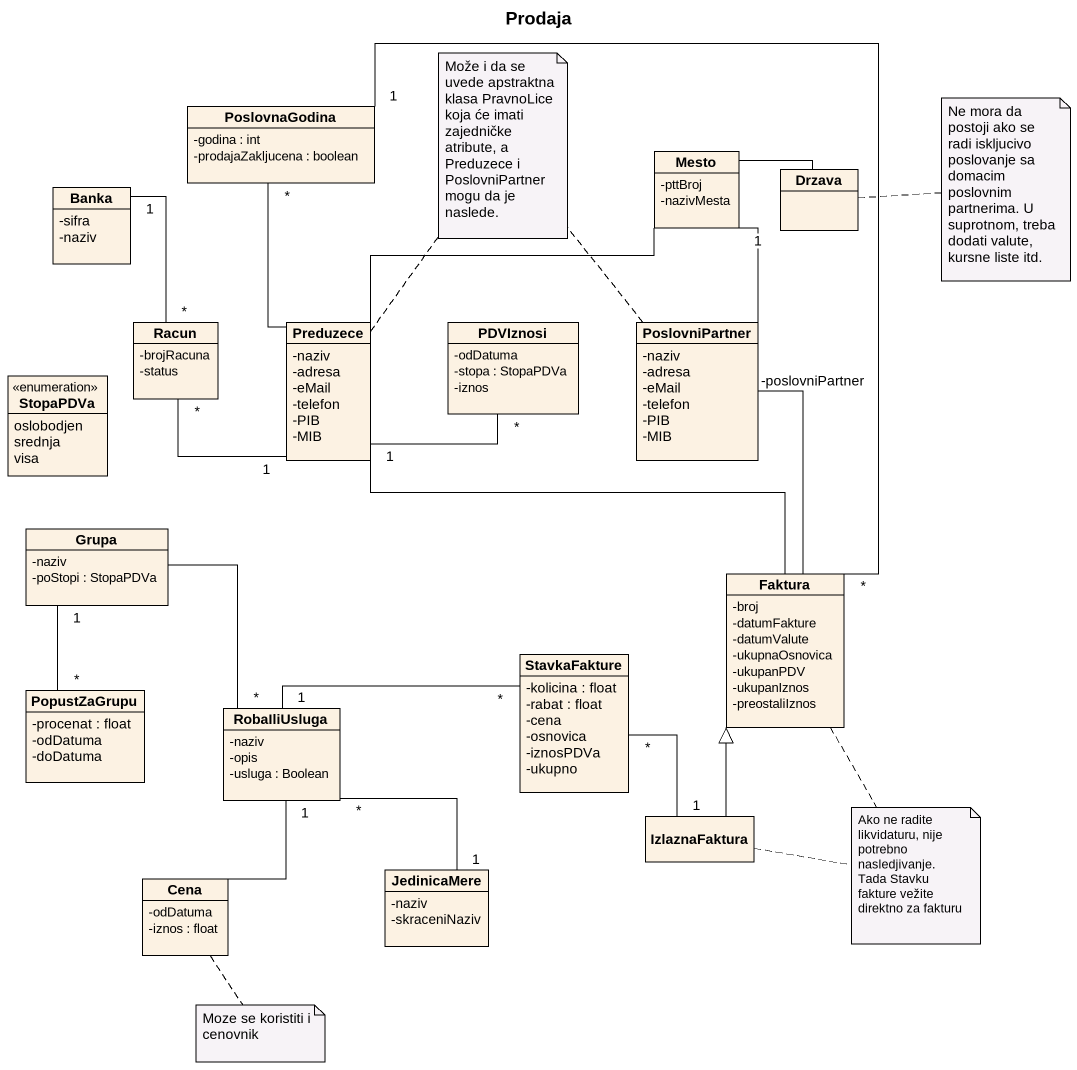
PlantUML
@startuml
title Prodaja
hide circle
hide empty members
skinparam classAttributeIconSize 0
class PoslovnaGodina {
  -godina : int
  -prodajaZakljucena : boolean
}
class Banka {
  -sifra
  -naziv
}
class Mesto {
  -pttBroj
  -nazivMesta
}
class Drzava
class Racun {
  -brojRacuna
  -status
}
class Preduzece {
  -naziv
  -adresa
  -eMail
  -telefon
  -PIB
  -MIB
}
class PDVIznosi {
  -odDatuma
  -stopa : StopaPDVa
  -iznos
}
class PoslovniPartner {
  -naziv
  -adresa
  -eMail
  -telefon
  -PIB
  -MIB
}
enum StopaPDVa {
  oslobodjen
  srednja
  visa
}
class Grupa {
  -naziv
  -poStopi : StopaPDVa
}
class Faktura {
  -broj
  -datumFakture
  -datumValute
  -ukupnaOsnovica
  -ukupanPDV
  -ukupanIznos
  -preostaliIznos
}
class PopustZaGrupu {
  -procenat : float
  -odDatuma
  -doDatuma
}
class RobaIliUsluga {
  -naziv
  -opis
  -usluga : Boolean
}
class StavkaFakture {
  -kolicina : float
  -rabat : float
  -cena
  -osnovica
  -iznosPDVa
  -ukupno
}
class IzlaznaFaktura
class Cena {
  -odDatuma
  -iznos : float
}
class JedinicaMere {
  -naziv
  -skraceniNaziv
}
Banka "1" -- "*" Racun
Mesto -right- Drzava
Preduzece -up- "*" PoslovnaGodina
Preduzece -right- Mesto
Preduzece "1" -left- "*" Racun
Preduzece "1" -right- "*" PDVIznosi
PoslovniPartner -up- "1" Mesto
Grupa -- "*" RobaIliUsluga
Faktura "*" -up- "1" PoslovnaGodina
Faktura -left- Preduzece
Faktura -up- "-poslovniPartner" PoslovniPartner
PopustZaGrupu "*" -up- "1" Grupa
RobaIliUsluga "*" -- "1" JedinicaMere
StavkaFakture "*" -left- "1" RobaIliUsluga
IzlaznaFaktura -up-|> Faktura
IzlaznaFaktura "1" -up- "*" StavkaFakture
Cena -up- "1" RobaIliUsluga
note as N1
  Može i da se uvede apstraktna klasa PravnoLice koja će imati zajedničke atribute, a Preduzece i PoslovniPartner mogu da je naslede.
end note
N1 .. Preduzece
N1 .. PoslovniPartner
note right of Drzava : Ne mora da postoji ako se radi iskljucivo poslovanje sa domacim poslovnim partnerima. U suprotnom, treba dodati valute, kursne liste itd.
note as N3
  Ako ne radite likvidaturu, nije potrebno nasledjivanje. Tada Stavku fakture vežite direktno za fakturu
end note
N3 .. Faktura
N3 .. IzlaznaFaktura
note bottom of Cena : Moze se koristiti i cenovnik
@enduml
